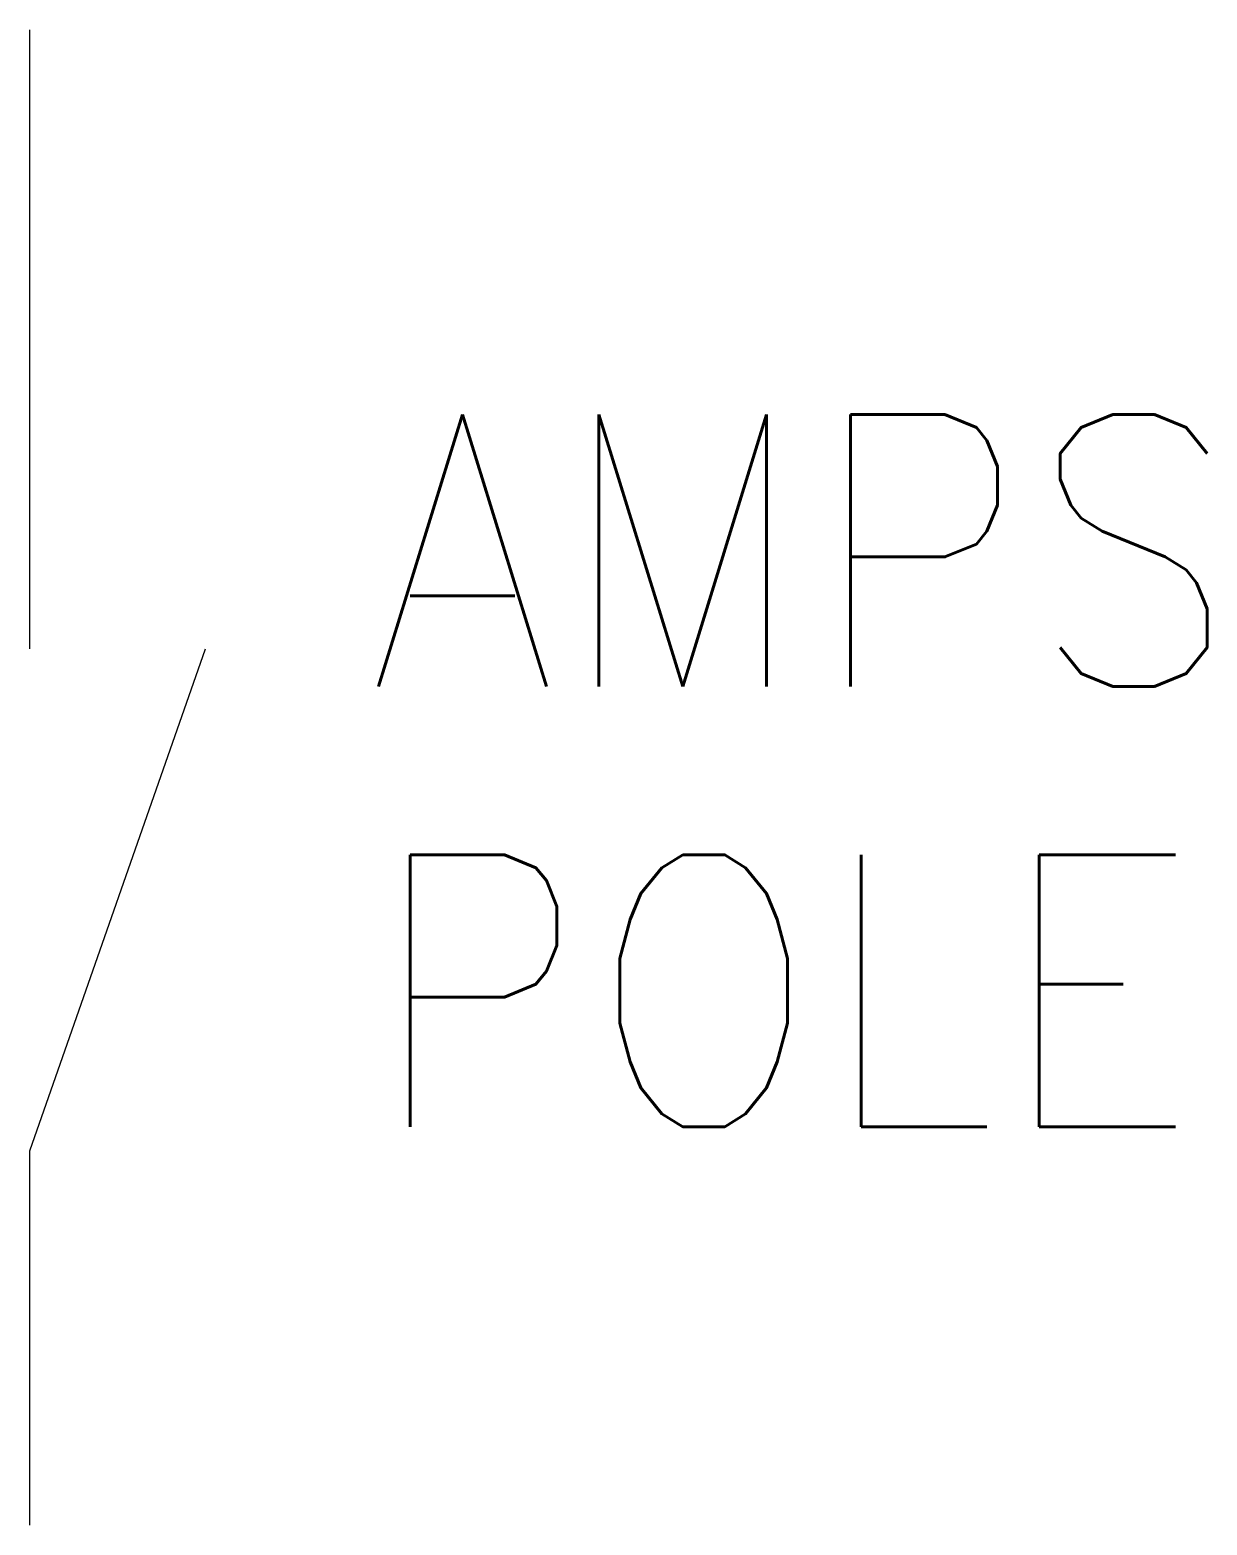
# Model space of a CAD drawing. Extents: x 1444.795 to 1445.201, y 1338.596 to 1339.112.
import ezdxf

# ---------------------------------------------------------------- set-up
doc = ezdxf.new("R2010")
doc.units = 0
doc.header["$LTSCALE"] = 96
doc.header["$MEASUREMENT"] = 0
doc.layers.get('0').update_dxf_attribs({"linetype": 'CONTINUOUS'})
doc.styles.add('ROMANS', font='romans.shx', dxfattribs={"width": 0.9, "height": 9})

msp = doc.modelspace()

# ---------------------------------------------------------------- linework, layer by layer
for points in [[(1444.79498, 1338.89816), (1444.79498, 1339.11155)], [(1444.79498, 1338.72503), (1444.85558, 1338.89816)], [(1444.79498, 1338.59603), (1444.79498, 1338.72503)]]:
    msp.add_lwpolyline(points)

# ---------------------------------------------------------------- texts
at = {"color": 1, "style": 'ROMANS', "width": 0.9}
for tag, p in [('AMPS', (1444.9116, 1338.88518)), ('POLE', (1444.9116, 1338.7334))]:
    msp.add_attdef(tag, p, '', height=0.09375, dxfattribs=at)

doc.saveas('drawing.dxf')
